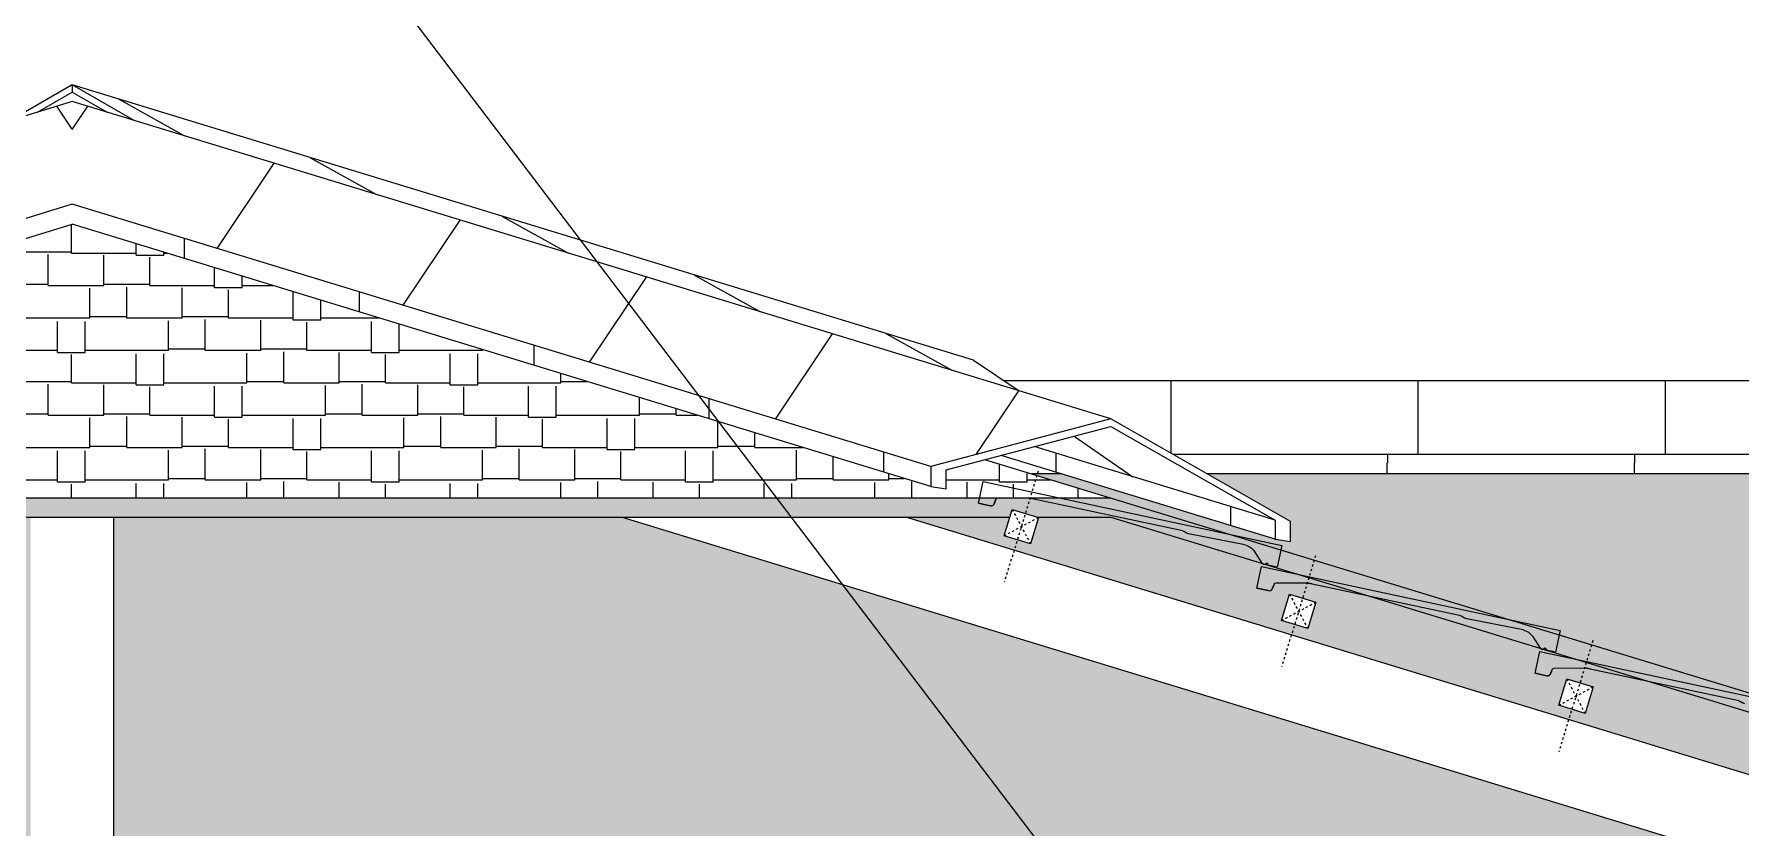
# Model space of a CAD drawing. Header units: millimetres. Extents: x -12186 to 152825, y -4386 to 9463.
# Drawn here: x 135996 to 138343, y 4916 to 6008 of the extents above; entities that cross this region are included whole.
import ezdxf

# ---------------------------------------------------------------- set-up
doc = ezdxf.new("R2010")
doc.units = ezdxf.units.MM
doc.linetypes.add('Dash', pattern=[6.35, 3.175, -3.175])
for name, color, linetype, lineweight in [('A-DETL-GENF', 92, 'Continuous', 5), ('A-DETL-GENF-HDLN', 1, 'Dash', 5), ('A-ROOF', 132, 'Continuous', 9), ('A-ROOF-MCUT', 132, 'Continuous', 5), ('A-ROOF-OTLN', 132, 'Continuous', 9), ('A-ROOF-PATT', 132, 'Continuous', 9), ('G-ANNO-TEXT', 231, 'Continuous', 5), ('S-BEAM', 12, 'Continuous', 5)]:
    doc.layers.add(name, color=color, linetype=linetype, lineweight=lineweight)

# ---------------------------------------------------------------- blocks, each defined once
blk = doc.blocks.new('Timber Truss - Timber Truss 2-1376233-Section 4')
at = {"layer": 'S-BEAM'}
for p, q in [((-23335.1, 3604), (-23335.1, 5343.5)), ((-22635.9, 5343.5), (-15675.6, 3215.5)), ((-15675.6, 3334.7), (-22246, 5343.5))]:
    blk.add_line(p, q, dxfattribs=at)
blk = doc.blocks.new('Repeating Detail - Timber _38 x 38_-V562-Section 4')
at = {"layer": 'A-DETL-GENF'}
h = blk.add_hatch(dxfattribs=at)
h.set_pattern_fill('FP_189', color=256, style=0, pattern_type=2)
h.set_pattern_definition([(45, (-22884.63, 5715.79), (-141.42, 141.42), [])])
h.paths.add_polyline_path([(-21693.1, 5190.1), (-21682, 5226.4), (-21718.3, 5237.5), (-21729.4, 5201.2)])
for p, q in [((-22110.8, 5317.8), (-22099.7, 5354.1)), ((-22099.7, 5354.1), (-22063.3, 5343)), ((-22063.3, 5343), (-22074.4, 5306.7)), ((-22074.4, 5306.7), (-22110.8, 5317.8)), ((-21729.4, 5201.2), (-21718.3, 5237.5)), ((-21718.3, 5237.5), (-21682, 5226.4)), ((-21682, 5226.4), (-21693.1, 5190.1)), ((-21693.1, 5190.1), (-21729.4, 5201.2)), ((-21348.1, 5084.6), (-21337, 5121)), ((-21337, 5121), (-21300.7, 5109.9)), ((-21300.7, 5109.9), (-21311.8, 5073.5)), ((-21311.8, 5073.5), (-21348.1, 5084.6))]:
    blk.add_line(p, q, dxfattribs=at)
at = {"layer": 'A-DETL-GENF-HDLN'}
for p, q in [((-22063.7, 5406.9), (-22110.4, 5253.9)), ((-22099.7, 5354.1), (-22074.4, 5306.7)), ((-22110.8, 5317.8), (-22063.3, 5343)), ((-21682.3, 5290.3), (-21729.1, 5137.3)), ((-21718.3, 5237.5), (-21693.1, 5190.1)), ((-21729.4, 5201.2), (-21682, 5226.4)), ((-21301, 5173.7), (-21347.8, 5020.7)), ((-21337, 5121), (-21311.8, 5073.5)), ((-21348.1, 5084.6), (-21300.7, 5109.9))]:
    blk.add_line(p, q, dxfattribs=at)
blk = doc.blocks.new('Repeating Detail - Conc Roof Tile-372879-Section 4')
at = {"layer": 'A-DETL-GENF'}
for p, q in [((-24644.9, 5392.4), (-25055.6, 5304.5)), ((-24638.5, 5362.6), (-24644.9, 5392.4)), ((-24714.5, 5368.8), (-24917, 5325.5)), ((-24714.5, 5368.8), (-24706.6, 5369.9)), ((-24706.2, 5369.9), (-24714.5, 5368.8)), ((-24664.9, 5369.8), (-24706.2, 5369.9)), ((-24662.1, 5367.9), (-24659.2, 5360.7)), ((-24659.2, 5360.7), (-24662.1, 5367.9)), ((-24654.3, 5359.2), (-24655.8, 5358.9)), ((-24638.5, 5362.6), (-24654.3, 5359.2)), ((-24654.3, 5359.2), (-24638.5, 5362.6)), ((-24638.5, 5362.6), (-24654.3, 5359.2)), ((-25055.6, 5304.5), (-25049.2, 5274.7)), ((-25004.6, 5305.2), (-24927.1, 5320.7)), ((-25017.5, 5296.5), (-25028, 5280.2)), ((-25027.4, 5275.5), (-25438.1, 5187.6)), ((-25049.2, 5274.7), (-25036.5, 5277.4)), ((-25036.5, 5277.4), (-25049.2, 5274.7)), ((-25036.5, 5277.4), (-25035.8, 5279.6)), ((-25035.8, 5279.6), (-25036.5, 5277.4)), ((-25035.8, 5279.6), (-25034.2, 5280)), ((-25034.2, 5280), (-25035.8, 5279.6)), ((-25034.2, 5280), (-25032.6, 5278.3)), ((-25032.6, 5278.3), (-25034.2, 5280)), ((-25032.6, 5278.3), (-25029.9, 5278.9)), ((-25029.9, 5278.9), (-25032.6, 5278.3)), ((-25021.1, 5245.6), (-25027.4, 5275.5)), ((-25097, 5251.9), (-25299.5, 5208.6)), ((-25097, 5251.9), (-25089.1, 5253)), ((-25088.7, 5253), (-25097, 5251.9)), ((-25047.4, 5252.9), (-25088.7, 5253)), ((-25044.7, 5251), (-25041.7, 5243.7)), ((-25041.7, 5243.7), (-25044.7, 5251)), ((-25036.8, 5242.3), (-25038.3, 5241.9)), ((-25021.1, 5245.6), (-25036.8, 5242.3)), ((-25036.8, 5242.3), (-25021.1, 5245.6)), ((-25021.1, 5245.6), (-25036.8, 5242.3)), ((-25438.1, 5187.6), (-25431.8, 5157.8)), ((-25387.1, 5188.2), (-25309.6, 5203.7)), ((-25400, 5179.5), (-25410.6, 5163.2)), ((-25410, 5158.5), (-25820.7, 5070.6)), ((-25431.8, 5157.8), (-25419, 5160.5)), ((-25419, 5160.5), (-25431.8, 5157.8)), ((-25419, 5160.5), (-25418.3, 5162.7)), ((-25418.3, 5162.7), (-25419, 5160.5)), ((-25418.3, 5162.7), (-25416.7, 5163)), ((-25416.7, 5163), (-25418.3, 5162.7)), ((-25416.7, 5163), (-25415.1, 5161.3)), ((-25415.1, 5161.3), (-25416.7, 5163)), ((-25415.1, 5161.3), (-25412.4, 5161.9)), ((-25412.4, 5161.9), (-25415.1, 5161.3)), ((-25403.6, 5128.7), (-25410, 5158.5)), ((-25479.6, 5134.9), (-25682, 5091.6)), ((-25479.6, 5134.9), (-25471.6, 5136)), ((-25471.2, 5136), (-25479.6, 5134.9)), ((-25430, 5135.9), (-25471.2, 5136)), ((-25427.2, 5134), (-25424.3, 5126.8)), ((-25424.3, 5126.8), (-25427.2, 5134)), ((-25419.4, 5125.3), (-25420.8, 5125)), ((-25403.6, 5128.7), (-25419.4, 5125.3)), ((-25419.4, 5125.3), (-25403.6, 5128.7)), ((-25403.6, 5128.7), (-25419.4, 5125.3))]:
    blk.add_line(p, q, dxfattribs=at)
for centre, radius, start, end in [((-24664.9, 5366.8), 3, 22.0757, 89.8219), ((-24656.4, 5361.8), 3, 202.0757, 282.0757), ((-24656.4, 5361.8), 3, 202.0757, 282.0757), ((-25000.7, 5285.6), 20, 101.2845, 147.0757), ((-24928.3, 5330.6), 10, 276.5757, 312.0411), ((-24914.9, 5315.7), 10, 102.0757, 132.0411), ((-25030.5, 5281.8), 3, 282.0757, 327.0757), ((-25030.5, 5281.8), 3, 282.0757, 327.0757), ((-25047.4, 5249.9), 3, 22.0757, 89.8219), ((-25038.9, 5244.9), 3, 202.0757, 282.0757), ((-25038.9, 5244.9), 3, 202.0757, 282.0757), ((-25383.2, 5168.6), 20, 101.2845, 147.0757), ((-25310.8, 5213.6), 10, 276.5757, 312.0411), ((-25297.4, 5198.8), 10, 102.0757, 132.0411), ((-25413.1, 5164.8), 3, 282.0757, 327.0757), ((-25413.1, 5164.8), 3, 282.0757, 327.0757), ((-25430, 5132.9), 3, 22.0757, 89.8219), ((-25421.5, 5127.9), 3, 202.0757, 282.0757), ((-25421.5, 5127.9), 3, 202.0757, 282.0757), ((-25693.3, 5096.7), 10, 276.5757, 312.0411), ((-25679.9, 5081.8), 10, 102.0757, 132.0411)]:
    blk.add_arc(centre, radius, start, end, dxfattribs=at)

msp = doc.modelspace()

# ---------------------------------------------------------------- hatches: boundary and pattern name
at = {"layer": 'A-ROOF-PATT', "lineweight": 5}
h = msp.add_hatch(dxfattribs=at)
h.set_pattern_fill('FP_190', color=256, style=0, pattern_type=2)
h.set_pattern_definition([(90, (136048.2, 5874.35), (-340, 2e-14), [])])
h.paths.add_polyline_path([(135963.2, 5889.2), (136000.3, 5900.6), (136048.2, 5928.2), (136096.1, 5900.6), (136133.2, 5889.2), (136048.2, 5938.3), (135990.4, 5904.9)])
h = msp.add_hatch(dxfattribs=at)
h.set_pattern_fill('FP_192', color=256, style=0, pattern_type=2)
h.set_pattern_definition([(150.841, (136732.615, 5705.293), (-119.377, 0.0008), [])])
h.paths.add_polyline_path([(137350.4, 5517.1), (137287.5, 5559.4), (136048.2, 5938.3), (136133.2, 5889.2), (137228.7, 5554.3)])
h = msp.add_hatch(dxfattribs=at)
h.set_pattern_fill('FP_178', color=256, style=0, pattern_type=2)
h.set_pattern_definition([(123.795, (132225.83, 4676), (-308.4, 0.001), [])])
h.paths.add_polyline_path([(134867.7, 5413.1), (136048.2, 5774), (136048.2, 5915.2), (134620.3, 5478.6), (134834.3, 5422)])
h = msp.add_hatch(dxfattribs=at)
h.set_pattern_fill('FP_191', color=256, style=0, pattern_type=2)
h.set_pattern_definition([(57.747, (136596.07, 5690.08), (-299.51, 0.002), [])])
h.paths.add_polyline_path([(136000.3, 5900.6), (136048.2, 5915.2), (136096.1, 5900.6), (136048.2, 5928.2), (136007.8, 5904.9)])
h = msp.add_hatch(dxfattribs=at)
h.set_pattern_fill('FP_197', color=256, style=0, pattern_type=2)
h.set_pattern_definition([(56.205, (139870.58, 4676), (-308.4, -0.001), [])])
h.paths.add_polyline_path([(137228.7, 5413.1), (137476.2, 5478.6), (136048.2, 5915.2), (136048.2, 5774), (136663.3, 5586)])
h = msp.add_hatch(dxfattribs=at)
h.set_pattern_fill('FP_174', color=256, style=0, pattern_type=2)
h.set_pattern_definition([(90, (132287.7, 4618.24), (-240.416, 1e-14), [])])
h.paths.add_polyline_path([(134867.7, 5401), (136048.2, 5761.9), (136048.2, 5774), (134867.7, 5413.1)])
h = msp.add_hatch(dxfattribs=at)
h.set_pattern_fill('FP_196', color=256, style=0, pattern_type=2)
h.set_pattern_definition([(90, (139808.71, 4618.24), (-240.416, 1e-14), [])])
h.paths.add_polyline_path([(137228.7, 5401), (137228.7, 5413.1), (136048.2, 5774), (136048.2, 5761.9), (136663.3, 5573.8)])
h = msp.add_hatch(dxfattribs=at)
h.set_pattern_fill('FP_175', color=256, style=0, pattern_type=2)
h.set_pattern_definition([(90, (132287.7, 4604.5), (-240.416, 1e-14), [])])
h.paths.add_polyline_path([(134867.7, 5385.6), (136048.2, 5746.5), (136048.2, 5761.9), (134867.7, 5401)])
h = msp.add_hatch(dxfattribs=at)
h.set_pattern_fill('FP_195', color=256, style=0, pattern_type=2)
h.set_pattern_definition([(90, (139808.71, 4604.5), (-240.416, 1e-14), [])])
h.paths.add_polyline_path([(137228.7, 5385.6), (137228.7, 5401), (136048.2, 5761.9), (136048.2, 5746.5), (136663.3, 5558.5)])
h = msp.add_hatch(dxfattribs=at)
h.set_pattern_fill('FP_165', color=256, style=0, pattern_type=2)
h.set_pattern_definition([(0, (159440.27, 9894.844), (323.85, 44.557), [76.2, -63.5, 88.9, -38.1, -165.1]), (0, (159440.27, 9894.844), (323.85, 44.557), [-266.7, 114.3, -50.8]), (0, (159516.47, 9896.7), (323.85, 44.557), [63.5, -241.3, 50.8, -76.2]), (0, (159668.87, 9892.06), (323.85, 44.557), [38.1, -393.7]), (90, (159440.27, 9894.84), (-107.95, 44.557), [42.701, -135.529]), (90, (159516.47, 9894.84), (-107.95, 44.557), [41.773, -136.457]), (90, (159579.97, 9894.84), (-107.95, 44.557), [38.988, -139.242]), (90, (159668.87, 9892.06), (-107.95, 44.557), [42.701, -135.529]), (90, (159706.97, 9892.06), (-107.95, 44.557), [42.701, -135.529]), (90, (159821.27, 9894.84), (-107.95, 44.557), [40.844, -137.385])])
h.paths.add_polyline_path([(135924.5, 5369.6), (137476.2, 5369.6), (137303.2, 5422.5), (137249.9, 5408.4), (137249.9, 5382.4), (137228.7, 5385.6), (136048.2, 5746.5), (134867.7, 5385.6), (134846.5, 5382.4), (134846.5, 5408.4), (134793.2, 5422.5), (134620.3, 5369.6), (135748.8, 5369.6)])
h = msp.add_hatch(dxfattribs=at)
h.set_pattern_fill('FP_173', color=256, style=0, pattern_type=2)
h.set_pattern_definition([(90, (145378.96, 5480.25), (-340, 2e-14), [])])
h.paths.add_polyline_path([(149466.2, 5429.7), (149466.2, 5530.8), (137330.1, 5530.8), (137350.4, 5517.1), (137476.2, 5478.6), (137561.9, 5429.7), (142150.3, 5429.7)])
h = msp.add_hatch(dxfattribs=at)
h.set_pattern_fill('FP_194', color=256, style=0, pattern_type=2)
h.set_pattern_definition([(145.26, (139989.02, 4670.12), (-143.142, 0.001), [])])
h.paths.add_polyline_path([(137702.4, 5339.2), (137476.2, 5468.3), (137371.1, 5440.5), (137688.5, 5343.5)])
h = msp.add_hatch(dxfattribs=at)
h.set_pattern_fill('FP_172', color=256, style=0, pattern_type=2)
h.set_pattern_definition([(90, (145336.9, 5423.8), (-340, 2e-14), [])])
h.paths.add_polyline_path([(142150.3, 5417.9), (149466.2, 5417.9), (149466.2, 5429.7), (137561.9, 5429.7), (137582.7, 5417.9), (138492.3, 5417.9)])
h.paths.add_polyline_path([(137318.5, 5417.9), (137360.1, 5417.9), (137325.5, 5428.4), (137303.2, 5422.5)])
h = msp.add_hatch(dxfattribs=at)
h.set_pattern_fill('FP_193', color=256, style=0, pattern_type=2)
h.set_pattern_definition([(90, (140045.6, 4609.84), (-240.416, 1e-14), [])])
h.paths.add_polyline_path([(137702.4, 5313.2), (137702.4, 5339.2), (137371.1, 5440.5), (137325.5, 5428.4), (137623.1, 5337.4)])
h = msp.add_hatch(dxfattribs=at)
h.set_pattern_fill('FP_171', color=256, style=0, pattern_type=2)
h.set_pattern_definition([(90, (145336.14, 5410.36), (-340, 2e-14), [])])
h.paths.add_polyline_path([(142150.3, 5402.9), (149466.2, 5402.9), (149466.2, 5417.9), (137582.7, 5417.9), (137609, 5402.9), (138492.3, 5402.9)])
h.paths.add_polyline_path([(137409.2, 5402.9), (137360.1, 5417.9), (137318.5, 5417.9), (137367.5, 5402.9)])
h = msp.add_hatch(dxfattribs=at)
h.set_pattern_fill('FP_164', color=256, style=0, pattern_type=2)
h.set_pattern_definition([(0, (159440.27, 6539.686), (323.85, 44.557), [76.2, -63.5, 88.9, -38.1, -165.1]), (0, (159440.27, 6539.686), (323.85, 44.557), [-266.7, 114.3, -50.8]), (0, (159516.47, 6541.543), (323.85, 44.557), [63.5, -241.3, 50.8, -76.2]), (0, (159668.87, 6536.9), (323.85, 44.557), [38.1, -393.7]), (90, (159440.27, 6539.69), (-107.95, 44.557), [42.701, -135.529]), (90, (159516.47, 6539.69), (-107.95, 44.557), [41.773, -136.457]), (90, (159579.97, 6539.69), (-107.95, 44.557), [38.988, -139.242]), (90, (159668.87, 6536.9), (-107.95, 44.557), [42.701, -135.529]), (90, (159706.97, 6536.9), (-107.95, 44.557), [42.701, -135.529]), (90, (159821.27, 6539.69), (-107.95, 44.557), [40.844, -137.385])])
h.paths.add_polyline_path([(145351, 3431.1), (149466.2, 3431.1), (149466.2, 5402.9), (137609, 5402.9), (137723.6, 5337.4), (137723.6, 5309.9), (137702.4, 5313.2), (137409.2, 5402.9), (137367.5, 5402.9), (143816.7, 3431.1), (144893.7, 3431.1)])
h = msp.add_hatch(dxfattribs=at)
h.set_pattern_fill('FP_161', color=256, style=0, pattern_type=2)
h.set_pattern_definition([(50, (136555.64, 5715.8), (728.737, -63.756), [76.2, -838.2]), (355, (136555.64, 5715.8), (-140.97, 764.23), [60.96, -670.56]), (100.451, (136616.4, 5710.5), (587.77, 700.467), [64.76, -712.36]), (46.184, (136555.6, 5919), (1084.32, -168.17), [114.3, -1257.3]), (96.636, (136646, 5905), (949.61, 989.71), [97.14, -1068.54]), (351.184, (136555.6, 5919), (949.62, 989.7), [91.44, -1005.84]), (21, (136657.24, 5868.2), (606.458, -409.06), [76.2, -838.2]), (326, (136657.24, 5868.2), (247.21, 736.75), [60.96, -670.56]), (71.451, (136707.8, 5834.1), (853.67, 327.685), [64.76, -712.36]), (37.5, (136555.64, 5715.8), (12.355, 338.22), [33.528, -628.904, 33.528, -647.192, -673.1]), (37.5, (136555.64, 5715.8), (12.355, 338.22), [-1343.152, 33.528, -639.572]), (7.5, (136555.64, 5715.8), (267.279, 400.722), [33.528, -354.584, 33.528, -613.664, -256.54]), (7.5, (136555.64, 5715.8), (267.279, 400.722), [-1035.304, 33.528, -223.012]), (327.5, (136329.07, 5715.8), (542.363, -22.915), [33.528, -220.472, 33.528, -1810.512]), (327.5, (136329.07, 5715.8), (542.363, -22.915), [-287.528, -758.952, 33.528, -1018.032]), (317.5, (136227.47, 5715.8), (592.517, 101.707), [33.528, -296.672, 33.528, -492.76, -746.76]), (317.5, (136227.47, 5715.8), (592.517, 101.707), [-856.49, 33.53, -713.23])])
h.paths.add_polyline_path([(143816.7, 3405), (143816.7, 3431.1), (137476.2, 5369.6), (134620.3, 5369.6), (128279.7, 3431.1), (128279.7, 3405), (134620.3, 5343.5), (134721, 5343.5), (134755.8, 5354.1), (134759, 5343.5), (137337.4, 5343.5), (137340.6, 5354.1), (137377, 5343.5), (137476.2, 5343.5), (143750.6, 3425.2)])
h = msp.add_hatch(dxfattribs=at)
h.set_pattern_fill('FP_163', color=256, style=0, pattern_type=2)
h.set_pattern_definition([(0, (159440.27, 3949.267), (323.85, 44.557), [76.2, -63.5, 88.9, -38.1, -165.1]), (0, (159440.27, 3949.267), (323.85, 44.557), [-266.7, 114.3, -50.8]), (0, (159516.47, 3951.123), (323.85, 44.557), [63.5, -241.3, 50.8, -76.2]), (0, (159668.87, 3946.48), (323.85, 44.557), [38.1, -393.7]), (90, (159440.27, 3949.27), (-107.95, 44.557), [42.701, -135.529]), (90, (159516.47, 3949.27), (-107.95, 44.557), [41.773, -136.457]), (90, (159579.97, 3949.27), (-107.95, 44.557), [38.988, -139.242]), (90, (159668.87, 3946.48), (-107.95, 44.557), [42.701, -135.529]), (90, (159706.97, 3946.48), (-107.95, 44.557), [42.701, -135.529]), (90, (159821.27, 3949.27), (-107.95, 44.557), [40.844, -137.385])])
h.paths.add_polyline_path([(128309.7, 3405), (128309.7, 3414.2), (128279.7, 3405), (128304.7, 3405)])
h.paths.add_polyline_path([(129118.7, 3415), (129277.2, 3415), (129277.2, 3455), (129475.7, 3455), (129475.7, 3490), (129229.5, 3490), (128984.2, 3415)])
h.paths.add_polyline_path([(128594.3, 3415), (129475.7, 3684.5), (129475.7, 3770.7), (128312.4, 3415), (128432.8, 3415)])
h.paths.add_polyline_path([(128629.3, 3441.3), (128618.2, 3477.7), (128654.8, 3488), (128665.7, 3452.5)])
h.paths.add_polyline_path([(140321.3, 3485), (142883.3, 3485), (142866.9, 3490), (137441.7, 3490), (137441.7, 3485), (139406.8, 3485)])
h.paths.add_polyline_path([(129010.7, 3557.9), (128999.6, 3594.3), (129035.9, 3605.4), (129047, 3569)])
h.paths.add_polyline_path([(142916.7, 3594), (142916.7, 3680.2), (137476.2, 5343.5), (137377, 5343), (137365.8, 5306.7), (137329.5, 5317.8), (137337.4, 5343.5), (137194.3, 5343.5), (142883.9, 3604)])
h.paths.add_polyline_path([(141952.9, 3604), (142494, 3604), (140838.5, 4110.1), (140838.5, 3604), (141905.4, 3604)])
h.paths.add_polyline_path([(139406.8, 3604), (140724.5, 3604), (140724.5, 4086.4), (138716, 3604)])
h.paths.add_polyline_path([(137441.7, 3604), (138357.9, 3604), (138357.9, 4803.2), (137441.7, 4288.9), (137441.7, 3771.9)])
h.paths.add_polyline_path([(138471.9, 3662.6), (140617.2, 4177.8), (138471.9, 4833.7), (138471.9, 4177.8)])
h.paths.add_polyline_path([(129392, 3674.5), (129380.9, 3710.9), (129417.2, 3722), (129428.3, 3685.6)])
h.paths.add_polyline_path([(142704.4, 3674.5), (142668.1, 3685.6), (142679.2, 3722), (142715.5, 3710.9)])
h.paths.add_polyline_path([(142323.1, 3791.1), (142286.7, 3802.2), (142297.9, 3838.5), (142334.2, 3827.4)])
h.paths.add_polyline_path([(141941.8, 3907.7), (141905.4, 3918.8), (141916.5, 3955.1), (141952.9, 3944)])
h.paths.add_polyline_path([(141560.4, 4024.3), (141524.1, 4035.4), (141535.2, 4071.7), (141571.5, 4060.6)])
h.paths.add_polyline_path([(141179.1, 4140.8), (141142.8, 4152), (141153.9, 4188.3), (141190.2, 4177.2)])
h.paths.add_polyline_path([(140797.8, 4257.4), (140761.4, 4268.5), (140772.6, 4304.9), (140808.9, 4293.8)])
h.paths.add_polyline_path([(137295.7, 4357.7), (137331.3, 4357.7), (138282.5, 4891.6), (136804.4, 5343.5), (136105.2, 5343.5), (136105.2, 4435.3), (137187.7, 4435.3), (137187.7, 4357.7)])
h.paths.add_polyline_path([(140416.5, 4374), (140380.1, 4385.1), (140391.2, 4421.5), (140427.6, 4410.4)])
h.paths.add_polyline_path([(132321.5, 4435.3), (133624.5, 4435.3), (133624.5, 4833.7), (132407.5, 4461.6)])
h.paths.add_polyline_path([(131735.7, 4435.3), (131931.6, 4435.3), (134902.1, 5343.5), (134759, 5343.5), (134766.9, 5317.8), (134730.6, 5306.7), (134719.5, 5343), (134719.5, 5343.5), (134620.3, 5343.5), (131735.7, 4461.6), (131735.7, 4459.4)])
h.paths.add_polyline_path([(134393.9, 4435.3), (133738.5, 4803.2), (133738.5, 4435.3), (133919.8, 4435.3)])
h.paths.add_polyline_path([(135991.2, 4435.3), (135991.2, 5343.5), (135292, 5343.5), (133813.9, 4891.6), (134626.8, 4435.3), (135748.8, 4435.3)])
h.paths.add_polyline_path([(132061.3, 4490.6), (132050.2, 4526.9), (132086.5, 4538), (132097.6, 4501.7)])
h.paths.add_polyline_path([(140035.1, 4490.6), (139998.8, 4501.7), (140009.9, 4538), (140046.2, 4526.9)])
h.paths.add_polyline_path([(132442.6, 4607.2), (132431.5, 4643.5), (132467.8, 4654.6), (132479, 4618.3)])
h.paths.add_polyline_path([(139653.8, 4607.2), (139617.5, 4618.3), (139628.6, 4654.6), (139664.9, 4643.5)])
h.paths.add_polyline_path([(132823.9, 4723.8), (132812.8, 4760.1), (132849.2, 4771.2), (132860.3, 4734.9)])
h.paths.add_polyline_path([(139272.5, 4723.8), (139236.1, 4734.9), (139247.2, 4771.2), (139283.6, 4760.1)])
h.paths.add_polyline_path([(133205.3, 4840.3), (133194.2, 4876.7), (133230.5, 4887.8), (133241.6, 4851.5)])
h.paths.add_polyline_path([(138891.1, 4840.3), (138854.8, 4851.5), (138865.9, 4887.8), (138902.3, 4876.7)])
h.paths.add_polyline_path([(133586.6, 4956.9), (133575.5, 4993.3), (133611.8, 5004.4), (133622.9, 4968)])
h.paths.add_polyline_path([(138509.8, 4956.9), (138473.5, 4968), (138484.6, 5004.4), (138520.9, 4993.3)])
h.paths.add_polyline_path([(133967.9, 5073.5), (133956.8, 5109.9), (133993.1, 5121), (134004.3, 5084.6)])
h.paths.add_polyline_path([(138128.5, 5073.5), (138092.2, 5084.6), (138103.3, 5121), (138139.6, 5109.9)])
h.paths.add_polyline_path([(134349.2, 5190.1), (134338.1, 5226.4), (134374.5, 5237.5), (134385.6, 5201.2)])
h.paths.add_polyline_path([(137747.2, 5190.1), (137710.8, 5201.2), (137721.9, 5237.5), (137758.3, 5226.4)])

# ---------------------------------------------------------------- linework, layer by layer
at = {"layer": 'A-ROOF'}
for p, q in [((143816.7, 3431.1), (137303.2, 5422.5)), ((137476.2, 5369.6), (134620.3, 5369.6)), ((134759, 5343.5), (137337.4, 5343.5)), ((137375.4, 5343.5), (137476.2, 5343.5)), ((137476.2, 5343.5), (143816.7, 3405))]:
    msp.add_line(p, q, dxfattribs=at)
at = {"layer": 'A-ROOF-MCUT'}
for p, q in [((137476.2, 5478.6), (137228.7, 5413.1)), ((137723.6, 5337.4), (137476.2, 5478.6)), ((137249.9, 5408.4), (137476.2, 5468.3)), ((137476.2, 5468.3), (137702.4, 5339.2)), ((137228.7, 5413.1), (137228.7, 5385.6)), ((137249.9, 5382.4), (137249.9, 5408.4)), ((137228.7, 5385.6), (137249.9, 5382.4)), ((137702.4, 5339.2), (137702.4, 5313.2)), ((137723.6, 5309.9), (137723.6, 5337.4)), ((137702.4, 5313.2), (137723.6, 5309.9))]:
    msp.add_line(p, q, dxfattribs=at)
at = {"layer": 'A-ROOF-OTLN', "lineweight": 5}
for p, q in [((136048.2, 5938.3), (135963.2, 5889.2)), ((136133.2, 5889.2), (136048.2, 5938.3)), ((137287.5, 5559.4), (136048.2, 5938.3)), ((136048.2, 5915.2), (128279.7, 3540.1)), ((136000.3, 5900.6), (136048.2, 5928.2)), ((136048.2, 5928.2), (136096.1, 5900.6)), ((137476.2, 5478.6), (136048.2, 5915.2)), ((136048.2, 5774), (134867.7, 5413.1)), ((137228.7, 5413.1), (136048.2, 5774)), ((134867.7, 5385.6), (136048.2, 5746.5)), ((137228.7, 5385.6), (136048.2, 5746.5)), ((137287.5, 5559.4), (137350.4, 5517.1)), ((149466.2, 5530.8), (137330.1, 5530.8)), ((137702.4, 5313.2), (137325.5, 5428.4)), ((137702.4, 5339.2), (137371.1, 5440.5)), ((149466.2, 5429.7), (137561.9, 5429.7)), ((137409.2, 5402.9), (137367.5, 5402.9)), ((149466.2, 5402.9), (137609, 5402.9))]:
    msp.add_line(p, q, dxfattribs=at)
at = {"layer": 'G-ANNO-TEXT', "color": 7}
msp.add_line((137793.2, 4349), (136028.1, 6671), dxfattribs=at)

# ---------------------------------------------------------------- block references
at = {"layer": 'A-DETL-GENF'}
msp.add_blockref('Repeating Detail - Timber _38 x 38_-V562-Section 4', (159440.3, 0), dxfattribs=at)
at = {"layer": 'A-DETL-GENF', "extrusion": (0, 0, -1)}
msp.add_blockref('Repeating Detail - Conc Roof Tile-372879-Section 4', (-112656.1, 0), dxfattribs=at)
at = {"layer": 'S-BEAM'}
msp.add_blockref('Timber Truss - Timber Truss 2-1376233-Section 4', (159440.3, 0), dxfattribs=at)

doc.saveas('drawing.dxf')
